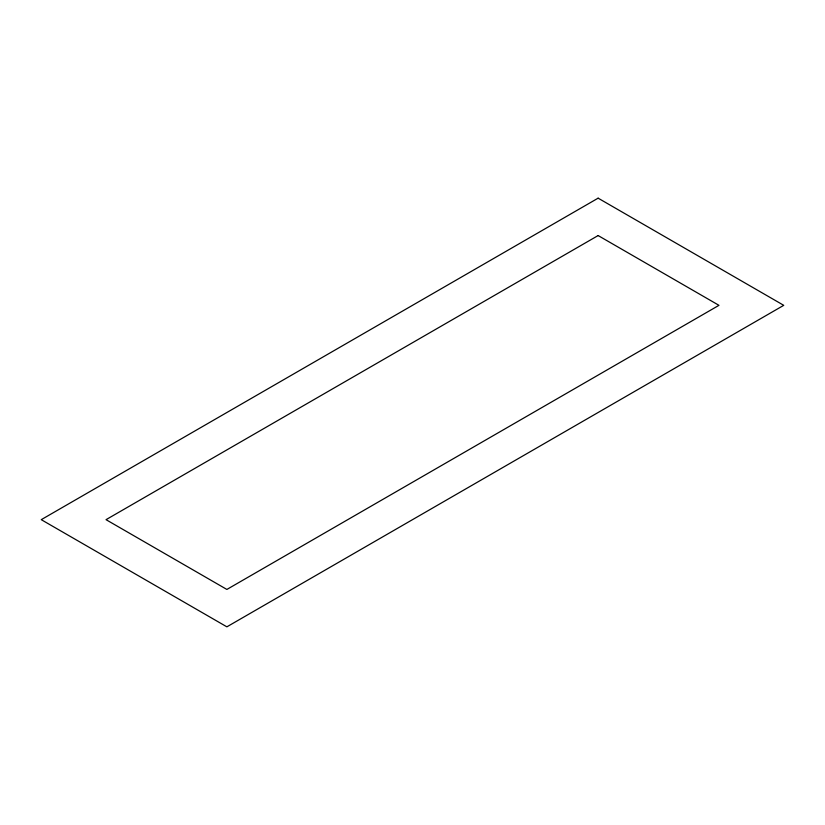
<?xml version="1.0" encoding="UTF-8"?>
<svg xmlns="http://www.w3.org/2000/svg" width="825" height="825" viewBox="0 0 825 825"><rect width="100%" height="100%" fill="white"/><g stroke="black" fill="none" stroke-linecap="round" stroke-linejoin="round"><path stroke-width="1.24" d="M598.125 198.165L41.25 519.668L226.875 626.835L783.75 305.332L598.125 198.165M598.125 235.558L106.033 519.668L226.875 589.442L718.967 305.332L598.125 235.558"/></g></svg>
